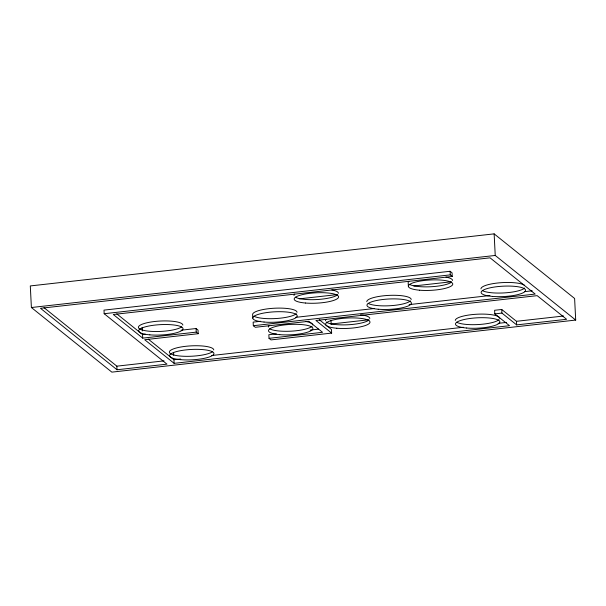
<?xml version="1.0" encoding="UTF-8"?>
<svg xmlns="http://www.w3.org/2000/svg" width="606" height="606" viewBox="0 0 606 606"><rect width="100%" height="100%" fill="white"/><g stroke="black" fill="none" stroke-linecap="round" stroke-linejoin="round"><path stroke-width="0.91" d="M494.14 233.863L30.3 285.934L31.391 307.522L111.86 372.137L575.7 320.066L574.609 298.478L494.14 233.863L495.231 255.452L575.7 320.066M31.391 307.522L495.231 255.452M181.035 330.217L196.056 328.528L198.018 330.103L198.2 333.701L196.238 332.126L142.721 338.133L113.284 314.491L452.243 276.45L452.061 272.851L450.099 271.276L103.997 310.12L104.179 313.719L166.983 364.153L117.034 369.758L40.496 308.295L490.065 257.83L535.196 294.077L253.331 325.717L253.149 322.119L260.663 321.278M104.179 313.719L450.281 274.874L452.243 276.45M299.212 298.856L336.8 294.637M413.837 285.987L451.425 281.767M116.776 313.855L142.539 334.535L145.357 334.217M295.425 317.377L374.349 308.515M409.118 304.613L489.921 295.539M524.682 291.637L532.197 290.797M198.2 333.701L144.683 339.708L174.119 363.35L509.51 325.702L494.791 313.878L494.61 310.28L501.745 309.484L516.463 321.301L563.641 316.006M330.861 324.043L368.44 319.824M276.359 333.883L268.844 334.724L269.026 338.322L270.988 339.898L331.649 333.095L331.467 329.497L319.332 319.756M310.158 330.088L318.612 329.141M269.026 338.322L322.551 332.315L308.81 321.286L255.293 327.293L253.331 325.717M494.791 313.878L501.927 313.082L516.653 324.899L566.602 319.294L537.166 295.652L315.946 320.483L331.649 333.095M43.988 307.651L116.852 366.16L164.029 360.865M148.182 339.065L173.937 359.752L180.512 359.01M211.517 355.533L463.295 327.27M498.056 323.369L506.51 322.422M516.463 321.301L516.653 324.899M501.745 309.484L501.927 313.082M450.099 271.276L450.281 274.874M408.361 286.267L408.179 282.669A22.233 5.189 -2.9 0 1 408.898 281.282M331.012 320.498L331.194 324.096M252.8 318.097L252.619 314.499A22.233 5.189 -2.9 0 1 274.677 308.212A22.233 5.189 -2.9 0 1 297.023 312.302M196.056 328.528L196.238 332.126M173.574 352.556L173.71 355.252M173.937 359.752L174.119 363.35M142.175 327.338L142.357 330.937M142.539 334.535L142.721 338.133M116.852 366.16L117.034 369.758M296.304 313.681A22.233 5.189 -2.9 0 1 275.935 318.536A22.233 5.189 -2.9 0 1 254.005 316.203M337.693 294.667A22.233 5.189 -2.9 0 1 317.317 299.523A22.233 5.189 -2.9 0 1 295.395 297.19M294.008 295.486A22.233 5.189 -2.9 0 1 294.721 294.099M331.808 289.941A22.233 5.189 -2.9 0 1 338.413 293.289M410.482 300.864A22.233 5.189 -2.9 0 1 390.112 305.719A22.233 5.189 -2.9 0 1 368.183 303.386M366.797 301.682A22.233 5.189 -2.9 0 1 388.847 295.395A22.233 5.189 -2.9 0 1 411.201 299.485M524.66 288.047A22.233 5.189 -2.9 0 1 504.283 292.903A22.233 5.189 -2.9 0 1 482.361 290.569M480.967 288.865A22.233 5.189 -2.9 0 1 500.132 282.767A22.233 5.189 -2.9 0 1 524.584 285.365M451.296 282.313A22.233 5.189 -2.9 0 1 430.533 286.759A22.233 5.189 -2.9 0 1 409.573 284.373M445.978 277.124A22.233 5.189 -2.9 0 1 452.584 280.472M498.973 319.673A22.233 5.189 -2.9 0 1 478.596 324.528A22.233 5.189 -2.9 0 1 456.674 322.195M455.28 320.491A22.233 5.189 -2.9 0 1 477.339 314.203A22.233 5.189 -2.9 0 1 499.685 318.294M369.092 319.885A22.233 5.189 -2.9 0 1 347.753 324.786A22.233 5.189 -2.9 0 1 326.202 322.006M325.407 320.695A22.233 5.189 -2.9 0 1 326.126 319.317M360.54 314.756A22.233 5.189 -2.9 0 1 369.811 318.498M312.007 326.293A22.233 5.189 -2.9 0 1 291.63 331.141A22.233 5.189 -2.9 0 1 269.708 328.816M268.322 327.104A22.233 5.189 -2.9 0 1 269.034 325.725M306.121 321.559A22.233 5.189 -2.9 0 1 312.726 324.907M212.471 351.775A22.233 5.189 -2.9 0 1 176.429 355.563A22.233 5.189 -2.9 0 1 182.626 346.708A22.233 5.189 -2.9 0 1 213.759 349.942M181.558 326.96A22.233 5.189 -2.9 0 1 145.516 330.747A22.233 5.189 -2.9 0 1 151.712 321.884A22.233 5.189 -2.9 0 1 182.845 325.119M466.696 328.028A22.233 5.189 -2.9 0 0 499.874 321.892A22.233 5.189 -2.9 0 0 466.438 319.044A22.233 5.189 -2.9 0 0 466.696 328.028M279.73 334.648A22.233 5.189 -2.9 0 0 312.908 328.505A22.233 5.189 -2.9 0 0 279.472 325.664A22.233 5.189 -2.9 0 0 279.73 334.648M180.762 359.676A22.233 5.189 -2.9 0 0 213.941 353.54A22.233 5.189 -2.9 0 0 180.512 350.692A22.233 5.189 -2.9 0 0 180.762 359.676M149.849 334.853A22.233 5.189 -2.9 0 0 183.027 328.717A22.233 5.189 -2.9 0 0 149.599 325.869A22.233 5.189 -2.9 0 0 149.849 334.853M305.416 303.023A22.233 5.189 -2.9 0 0 338.595 296.887A22.233 5.189 -2.9 0 0 305.159 294.039A22.233 5.189 -2.9 0 0 305.416 303.023M264.027 322.044A22.233 5.189 -2.9 0 0 297.205 315.9A22.233 5.189 -2.9 0 0 263.777 313.052A22.233 5.189 -2.9 0 0 264.027 322.044M378.205 309.227A22.233 5.189 -2.9 0 0 411.383 303.083A22.233 5.189 -2.9 0 0 377.955 300.235A22.233 5.189 -2.9 0 0 378.205 309.227M336.815 328.24A22.233 5.189 -2.9 0 0 369.993 322.097A22.233 5.189 -2.9 0 0 336.565 319.256A22.233 5.189 -2.9 0 0 336.815 328.24M419.594 290.206A22.233 5.189 -2.9 0 0 452.765 284.07A22.233 5.189 -2.9 0 0 419.337 281.222A22.233 5.189 -2.9 0 0 419.594 290.206M492.383 296.41A22.233 5.189 -2.9 0 0 525.561 290.266A22.233 5.189 -2.9 0 0 492.125 287.418A22.233 5.189 -2.9 0 0 492.383 296.41"/></g></svg>
